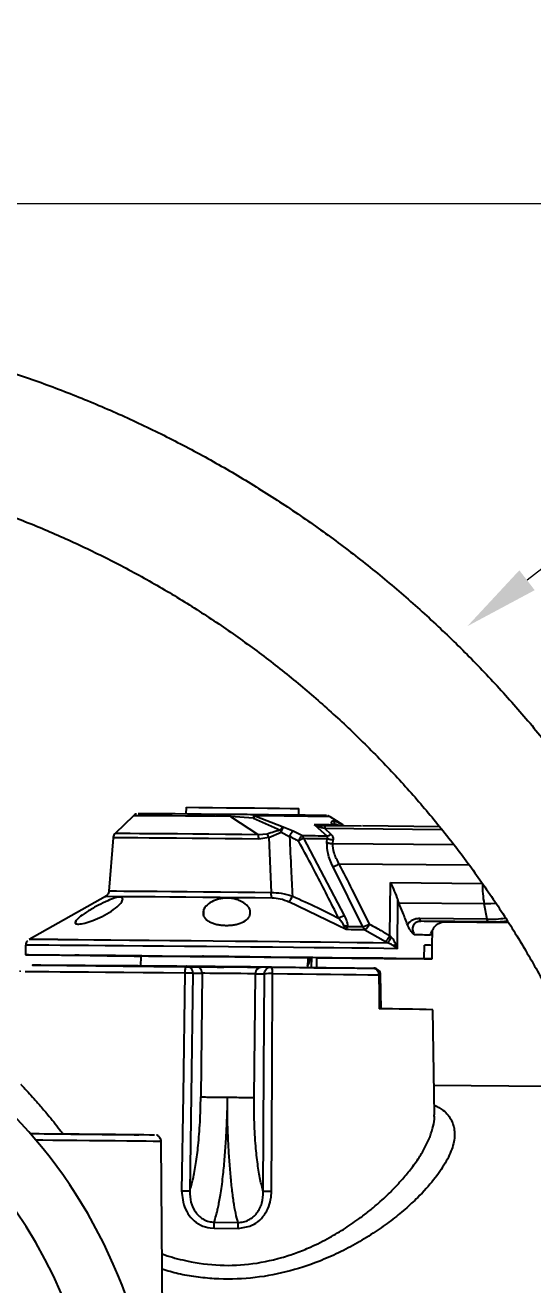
# Model space of a CAD drawing. Header units: millimetres. Extents: x 2454 to 4226, y 715 to 1968.
# Drawn here: x 3255.5 to 3322.9, y 1097.1 to 1264.5 of the extents above; entities that cross this region are included whole.
import ezdxf

# ---------------------------------------------------------------- set-up
doc = ezdxf.new("R2010")
doc.units = ezdxf.units.MM
doc.layers.add('AM_5', color=3, linetype='Continuous', lineweight=25)
doc.layers.add('标注', color=3, linetype='Continuous', lineweight=13)
doc.styles.add('SLDTEXTSTYLE1', font='txt.shx', dxfattribs={"width": 0.7, "bigfont": 'gbcbig.shx'})
doc.dimstyles.new('SLDDIMSTYLE12$0', dxfattribs={"dimtxt": 12, "dimasz": 10, "dimexe": 0, "dimexo": 0.0625, "dimgap": 0.875, "dimtad": 1, "dimdec": 1, "dimlfac": 1.8, "dimrnd": 1e-09, "dimzin": 12, "dimdsep": 46, "dimtxsty": 'SLDTEXTSTYLE1', "dimcen": 0.09, "dimdle": 8.16, "dimclrd": 3, "dimclre": 3, "dimadec": 0, "dimazin": 3, "dimtfac": 1, "dimtdec": 1, "dimtofl": 0, "dimtmove": 0, "dimatfit": 3, "dimfxl": 0, "dimfrac": 2, "dimtolj": 1, "dimlwd": 5, "dimlwe": 5, "dimarcsym": 0})
doc.dimstyles.new('SLDDIMSTYLE12$3', dxfattribs={"dimtxt": 12, "dimasz": 10, "dimexe": 0, "dimexo": 0.0625, "dimgap": 0.875, "dimtad": 1, "dimdec": 1, "dimlfac": 1.8, "dimrnd": 1e-09, "dimzin": 12, "dimdsep": 46, "dimtxsty": 'SLDTEXTSTYLE1', "dimcen": 0.09, "dimdle": 8.16, "dimclrd": 3, "dimclre": 3, "dimadec": 0, "dimazin": 3, "dimtfac": 1, "dimtdec": 1, "dimtofl": 0, "dimtmove": 0, "dimatfit": 3, "dimfxl": 0, "dimfrac": 2, "dimtolj": 1, "dimlwd": 5, "dimlwe": 5, "dimarcsym": 0})

# ---------------------------------------------------------------- blocks, each defined once
blk = doc.blocks.new('*D58')
at = {"layer": 'Defpoints', "color": 0, "transparency": 16777216}
for p in [(3205.35, 1240.73), (3205.35, 1072.8), (3519.37, 1062.93)]:
    blk.add_point(p, dxfattribs=at)
at = {"layer": '标注', "color": 3, "linetype": 'Continuous', "lineweight": 5, "transparency": 16777216}
for p, q in [((3205.35, 1072.87), (3205.35, 1240.73)), ((3509.37, 1240.73), (3215.35, 1240.73))]:
    blk.add_line(p, q, dxfattribs=at)
at = {"layer": '标注', "color": 3, "lineweight": 5, "transparency": 16777216}
blk.add_line((3519.37, 1063), (3519.37, 1240.73), dxfattribs=at)
at = {"layer": '标注', "color": 3, "transparency": 16777216}
for points in [[(3215.35, 1242.4), (3215.35, 1239.07), (3205.35, 1240.73)], [(3509.37, 1242.4), (3509.37, 1239.07), (3519.37, 1240.73)]]:
    blk.add_solid(points, dxfattribs=at)
at = {"layer": '标注', "color": 0, "transparency": 16777216, "insert": (3362.03, 1253.04), "char_height": 10, "attachment_point": 5, "style": 'SLDTEXTSTYLE1'}
blk.add_mtext('\\A1;{\\H2.28571x;315}', dxfattribs=at)
blk = doc.blocks.new('*D63')
at = {"layer": 'Defpoints', "color": 0, "transparency": 16777216}
for p in [(3469.36, 1174.46), (3739.56, 1174.46), (3205.35, 1072.8)]:
    blk.add_point(p, dxfattribs=at)
at = {"layer": '标注', "color": 3, "linetype": 'Continuous', "lineweight": 5, "transparency": 16777216}
for p, q in [((3469.42, 1174.46), (3739.56, 1174.46)), ((3739.56, 1082.8), (3739.56, 1164.46))]:
    blk.add_line(p, q, dxfattribs=at)
at = {"layer": '标注', "color": 3, "lineweight": 5, "transparency": 16777216}
blk.add_line((3205.42, 1072.8), (3739.56, 1072.8), dxfattribs=at)
at = {"layer": '标注', "color": 3, "transparency": 16777216}
for points in [[(3737.89, 1164.46), (3741.22, 1164.46), (3739.56, 1174.46)], [(3737.89, 1082.8), (3741.22, 1082.8), (3739.56, 1072.8)]]:
    blk.add_solid(points, dxfattribs=at)
at = {"layer": '标注', "color": 0, "transparency": 16777216, "insert": (3727.25, 1123.63), "char_height": 10, "attachment_point": 5, "rotation": 90, "style": 'SLDTEXTSTYLE1'}
blk.add_mtext('\\A1;{\\H2.28571x;115}', dxfattribs=at)
blk = doc.blocks.new('*D54')
at = {"layer": 'AM_5', "color": 3, "linetype": 'Continuous', "lineweight": 5, "transparency": 16777216}
blk.add_line((3355.81, 1216.7), (3322.13, 1190.7), dxfattribs=at)
at = {"layer": 'AM_5', "color": 3, "lineweight": 5, "transparency": 16777216}
for p, q in [((3254.75, 1138.76), (3254.93, 1138.76)), ((3254.84, 1138.67), (3254.84, 1138.85))]:
    blk.add_line(p, q, dxfattribs=at)
at = {"layer": 'AM_5', "color": 3, "transparency": 16777216}
blk.add_solid([(3321.11, 1192.02), (3323.15, 1189.38), (3314.21, 1184.59)], dxfattribs=at)
at = {"layer": 'Defpoints', "color": 0, "transparency": 16777216}
for p in [(3314.21, 1184.59), (3195.47, 1092.93)]:
    blk.add_point(p, dxfattribs=at)
at = {"layer": 'AM_5', "color": 0, "transparency": 16777216, "insert": (3338.73, 1212.19), "char_height": 12, "attachment_point": 5, "rotation": 37.6642, "style": 'SLDTEXTSTYLE1'}
blk.add_mtext('\\A1;%%C345', dxfattribs=at)

msp = doc.modelspace()

# ---------------------------------------------------------------- linework, layer by layer
at = {"color": 7, "linetype": 'Continuous', "lineweight": 25}
for p, q in [((3276.884, 1159.622), (3276.893, 1160.519)), ((3291.807, 1159.47), (3291.816, 1160.363)), ((3269.856, 1159.405), (3267.43, 1157.028)), ((3285.875, 1159.505), (3282.724, 1159.562)), ((3282.741, 1159.305), (3286.449, 1156.871)), ((3285.786, 1159.059), (3282.741, 1159.305)), ((3285.786, 1159.059), (3289.401, 1157.476)), ((3285.994, 1159.398), (3289.728, 1157.932)), ((3297.683, 1158.181), (3295.989, 1159.271)), ((3287.62, 1156.969), (3286.449, 1156.871)), ((3287.85, 1156.503), (3289.472, 1157.22)), ((3289.472, 1157.22), (3290.583, 1156.66)), ((3289.728, 1157.932), (3291.083, 1157.385)), ((3291.083, 1157.385), (3292.3, 1156.775)), ((3293.854, 1158.24), (3294.775, 1157.852)), ((3293.854, 1158.24), (3294.559, 1158.129)), ((3294.559, 1158.129), (3294.795, 1158.092)), ((3294.775, 1157.852), (3295.226, 1157.729)), ((3295.374, 1158.063), (3294.787, 1158.084)), ((3294.795, 1158.092), (3295.428, 1158.086)), ((3295.226, 1157.729), (3296.097, 1156.952)), ((3295.226, 1157.729), (3310.824, 1157.584)), ((3295.428, 1158.086), (3300.128, 1158.042)), ((3296.552, 1158.314), (3296.549, 1157.985)), ((3297.66, 1158.183), (3297.677, 1158.161)), ((3310.527, 1157.945), (3300.278, 1158.04)), ((3267.163, 1156.457), (3266.599, 1149.398)), ((3287.85, 1156.503), (3286.508, 1156.297)), ((3287.85, 1156.503), (3288.149, 1149.216)), ((3297.909, 1146.153), (3292.48, 1156.401)), ((3295.561, 1155.841), (3295.59, 1156.364)), ((3296.341, 1155.682), (3296.38, 1156.204)), ((3312.4, 1155.532), (3296.341, 1155.682)), ((3300.338, 1144.627), (3296.376, 1152.596)), ((3314.487, 1152.815), (3297.2, 1152.976)), ((3303.932, 1143.467), (3304.002, 1150.512)), ((3304.002, 1150.512), (3316.212, 1150.399)), ((3266.144, 1148.686), (3256.005, 1142.966)), ((3279.214, 1146.115), (3279.223, 1147.004)), ((3298.096, 1144.265), (3290.509, 1147.979)), ((3304.908, 1141.733), (3304.973, 1148.221)), ((3316.433, 1147.694), (3305.131, 1147.8)), ((3316.835, 1145.647), (3316.433, 1147.694)), ((3262.231, 1145.051), (3262.235, 1145.469)), ((3307.7, 1145.328), (3308.036, 1145.396)), ((3316.835, 1145.647), (3307.881, 1145.731)), ((3317.029, 1145.284), (3308.076, 1145.367)), ((3311.301, 1145.311), (3319.618, 1145.234)), ((3319.615, 1145.239), (3317.029, 1145.284)), ((3298.096, 1144.265), (3297.974, 1144.442)), ((3298.096, 1144.265), (3298.174, 1144.385)), ((3300.61, 1144.235), (3303.321, 1142.695)), ((3304.088, 1143.3), (3303.932, 1143.467)), ((3309.55, 1142.174), (3309.57, 1144.203)), ((3255.547, 1142.191), (3255.535, 1140.91)), ((3303.632, 1142.527), (3303.321, 1142.695)), ((3304.908, 1141.733), (3304.47, 1142.077)), ((3304.908, 1141.733), (3304.661, 1142.413)), ((3308.486, 1140.4), (3308.504, 1142.2)), ((3309.532, 1140.374), (3309.55, 1142.174)), ((3262.189, 1140.863), (3262.189, 1140.867)), ((3270.834, 1140.758), (3270.821, 1139.429)), ((3279.16, 1140.716), (3279.16, 1140.72)), ((3293.001, 1140.549), (3292.988, 1139.219)), ((3293.522, 1139.214), (3293.535, 1140.544)), ((3294.179, 1140.529), (3294.166, 1139.208)), ((3294.179, 1140.529), (3294.233, 1140.526)), ((3294.22, 1139.208), (3294.233, 1140.526)), ((3299.835, 1140.483), (3299.835, 1140.481)), ((3278.095, 1139.377), (3276.889, 1139.403)), ((3277.765, 1138.494), (3278.971, 1138.468)), ((3278.971, 1138.468), (3278.808, 1122.03)), ((3285.887, 1121.96), (3286.051, 1138.398)), ((3286.051, 1138.398), (3287.258, 1138.4)), ((3288.152, 1139.291), (3286.945, 1139.289)), ((3302.74, 1133.697), (3302.68, 1138.25)), ((3309.834, 1119.637), (3309.606, 1133.623)), ((3324.665, 1123.414), (3309.77, 1123.562)), ((3282.342, 1120.667), (3282.372, 1121.989)), ((3282.347, 1121.989), (3282.372, 1121.989)), ((3273.814, 1079.616), (3273.539, 1116.099)), ((3276.261, 1109.57), (3276.445, 1108.025)), ((3288.135, 1108.688), (3288.186, 1109.451)), ((3280.609, 1105.382), (3283.757, 1105.35)), ((3280.068, 1104.613), (3280.566, 1104.575)), ((3280.566, 1104.575), (3283.783, 1104.544)), ((3283.783, 1104.544), (3285.326, 1104.834))]:
    msp.add_line(p, q, dxfattribs=at)
at = {"color": 7, "linetype": 'Continuous', "lineweight": 25, "flags": 128}
for points in [[(3276.893, 1160.519), (3278.56, 1160.504), (3280.353, 1160.487), (3282.218, 1160.469), (3284.099, 1160.45), (3285.939, 1160.431), (3287.681, 1160.412), (3289.272, 1160.394), (3290.665, 1160.378), (3291.816, 1160.363)], [(3282.741, 1159.305), (3280.678, 1159.325), (3278.668, 1159.344), (3276.763, 1159.361), (3275.012, 1159.376), (3273.461, 1159.389), (3272.149, 1159.398), (3271.11, 1159.405), (3270.372, 1159.408), (3269.953, 1159.408), (3269.856, 1159.405)], [(3282.743, 1159.567), (3280.782, 1159.586), (3278.872, 1159.604), (3277.061, 1159.621), (3275.397, 1159.635), (3273.922, 1159.647), (3272.675, 1159.656), (3271.687, 1159.662), (3270.986, 1159.665), (3270.587, 1159.665), (3270.495, 1159.663)], [(3295.51, 1159.414), (3295.501, 1159.415), (3295.258, 1159.422), (3294.694, 1159.432), (3293.822, 1159.444), (3292.665, 1159.46), (3291.254, 1159.477), (3289.623, 1159.496), (3287.816, 1159.516), (3285.877, 1159.536)], [(3295.989, 1159.271), (3295.979, 1159.272), (3295.727, 1159.279), (3295.141, 1159.289), (3294.237, 1159.302), (3293.037, 1159.318), (3291.572, 1159.336), (3289.881, 1159.355), (3288.005, 1159.376), (3285.994, 1159.398)], [(3286.449, 1156.871), (3284.276, 1156.893), (3282.07, 1156.915), (3279.877, 1156.936), (3277.743, 1156.956), (3275.712, 1156.975), (3273.827, 1156.991), (3272.128, 1157.005), (3270.65, 1157.016), (3269.424, 1157.024), (3268.475, 1157.029), (3267.823, 1157.031), (3267.482, 1157.03), (3267.43, 1157.028)], [(3292.299, 1156.775), (3292.741, 1156.769), (3293.173, 1156.765), (3293.595, 1156.76), (3294.006, 1156.755), (3294.407, 1156.75), (3294.797, 1156.745), (3295.175, 1156.741), (3295.541, 1156.736)], [(3293.854, 1158.24), (3294.134, 1158.237), (3294.405, 1158.233), (3294.667, 1158.23), (3294.918, 1158.227), (3295.16, 1158.224), (3295.392, 1158.221), (3295.613, 1158.218), (3295.824, 1158.215)], [(3293.854, 1158.24), (3294.798, 1157.399), (3295.541, 1156.736)], [(3297.683, 1158.181), (3297.677, 1158.182), (3297.66, 1158.183)], [(3286.508, 1156.297), (3284.297, 1156.32), (3282.054, 1156.342), (3279.823, 1156.364), (3277.652, 1156.384), (3275.587, 1156.403), (3273.67, 1156.419), (3271.942, 1156.433), (3270.438, 1156.445), (3269.191, 1156.453), (3268.225, 1156.458), (3267.563, 1156.46), (3267.216, 1156.459), (3267.163, 1156.457)], [(3292.477, 1156.401), (3292.899, 1156.396), (3293.312, 1156.391), (3293.715, 1156.386), (3294.11, 1156.382), (3294.495, 1156.377), (3294.871, 1156.373), (3295.236, 1156.368), (3295.59, 1156.364)], [(3266.144, 1148.686), (3266.192, 1148.688), (3266.534, 1148.69), (3267.201, 1148.688), (3268.178, 1148.683), (3269.447, 1148.674), (3270.98, 1148.663), (3272.748, 1148.648), (3274.715, 1148.632), (3276.841, 1148.613), (3279.084, 1148.592), (3281.397, 1148.569), (3283.735, 1148.546), (3286.05, 1148.522), (3288.296, 1148.499)], [(3266.599, 1149.398), (3266.645, 1149.4), (3266.979, 1149.402), (3267.627, 1149.4), (3268.578, 1149.395), (3269.812, 1149.387), (3271.304, 1149.375), (3273.024, 1149.362), (3274.937, 1149.345), (3277.005, 1149.327), (3279.187, 1149.306), (3281.437, 1149.285), (3283.712, 1149.262), (3285.964, 1149.239), (3288.149, 1149.216)], [(3317.984, 1147.755), (3317.343, 1147.712), (3316.433, 1147.694)], [(3317.029, 1145.284), (3317.001, 1145.29), (3316.973, 1145.309), (3316.945, 1145.339), (3316.919, 1145.381), (3316.895, 1145.433), (3316.873, 1145.495), (3316.852, 1145.567), (3316.835, 1145.647)], [(3300.61, 1144.235), (3300.317, 1144.238), (3300.018, 1144.242), (3299.713, 1144.246), (3299.401, 1144.249), (3299.084, 1144.253), (3298.76, 1144.257), (3298.431, 1144.261), (3298.096, 1144.265)], [(3300.338, 1144.627), (3300.101, 1144.63), (3299.859, 1144.633), (3299.613, 1144.636), (3299.363, 1144.639), (3299.11, 1144.642), (3298.851, 1144.645), (3298.589, 1144.649), (3298.324, 1144.652)], [(3304.908, 1141.733), (3303.135, 1141.755), (3301.119, 1141.78), (3298.883, 1141.806), (3296.455, 1141.834), (3293.863, 1141.862), (3291.137, 1141.892), (3288.31, 1141.922), (3285.415, 1141.951), (3282.485, 1141.981), (3279.557, 1142.009), (3276.664, 1142.037), (3273.84, 1142.064), (3271.119, 1142.088), (3268.533, 1142.111), (3266.112, 1142.132), (3263.885, 1142.15), (3261.879, 1142.165), (3260.116, 1142.177), (3258.619, 1142.187), (3257.403, 1142.193), (3256.484, 1142.196), (3255.873, 1142.196), (3255.577, 1142.193), (3255.547, 1142.191)], [(3259.828, 1142.957), (3260.737, 1142.951), (3262.542, 1142.938), (3264.591, 1142.922), (3266.861, 1142.904), (3269.322, 1142.882), (3271.946, 1142.859), (3274.699, 1142.834), (3277.549, 1142.807), (3280.46, 1142.779), (3283.396, 1142.75), (3286.322, 1142.721), (3289.202, 1142.691), (3292.001, 1142.661), (3294.684, 1142.632), (3297.218, 1142.603), (3299.573, 1142.576), (3301.72, 1142.551), (3303.632, 1142.527)], [(3256.581, 1140.884), (3255.928, 1140.897), (3255.588, 1140.906), (3255.563, 1140.913), (3255.855, 1140.916), (3256.459, 1140.916), (3257.369, 1140.913), (3258.574, 1140.907), (3260.06, 1140.897), (3261.81, 1140.885), (3263.802, 1140.87), (3266.014, 1140.852), (3268.42, 1140.832), (3270.991, 1140.809), (3273.698, 1140.784), (3276.508, 1140.758), (3279.389, 1140.731), (3282.306, 1140.702), (3285.226, 1140.673), (3288.115, 1140.643), (3290.938, 1140.613), (3293.663, 1140.584), (3296.257, 1140.555), (3298.691, 1140.528), (3300.935, 1140.502), (3302.963, 1140.477), (3304.752, 1140.454), (3306.28, 1140.434), (3307.53, 1140.416), (3308.486, 1140.4)], [(3270.833, 1140.706), (3268.809, 1140.729), (3266.376, 1140.756), (3264.132, 1140.783), (3262.104, 1140.807), (3260.315, 1140.83), (3258.787, 1140.851), (3257.537, 1140.869), (3256.581, 1140.884)], [(3262.189, 1140.863), (3262.075, 1140.866), (3262.339, 1140.866), (3262.951, 1140.862), (3263.836, 1140.854), (3264.888, 1140.845), (3265.979, 1140.834), (3266.978, 1140.823), (3267.765, 1140.813), (3268.245, 1140.806)], [(3268.245, 1140.806), (3268.359, 1140.803), (3268.094, 1140.803), (3267.483, 1140.808), (3266.598, 1140.815), (3265.546, 1140.825), (3264.455, 1140.836), (3263.455, 1140.847), (3262.669, 1140.856), (3262.189, 1140.863)], [(3270.834, 1140.756), (3270.376, 1140.76), (3270.037, 1140.762), (3269.904, 1140.761), (3269.989, 1140.759), (3270.286, 1140.755), (3270.764, 1140.749), (3270.834, 1140.748)], [(3270.834, 1140.758), (3270.869, 1140.76), (3271.201, 1140.761), (3271.873, 1140.758), (3272.864, 1140.752), (3274.146, 1140.743), (3275.678, 1140.73), (3277.417, 1140.715), (3279.309, 1140.698), (3281.297, 1140.679), (3283.323, 1140.659), (3285.325, 1140.639), (3287.243, 1140.618), (3289.02, 1140.598), (3290.602, 1140.58), (3291.943, 1140.563), (3293.001, 1140.549)], [(3279.16, 1140.716), (3279.046, 1140.72), (3279.311, 1140.719), (3279.922, 1140.715), (3280.807, 1140.708), (3281.859, 1140.698), (3282.95, 1140.687), (3283.949, 1140.676), (3284.736, 1140.667), (3285.216, 1140.66)], [(3285.216, 1140.66), (3285.33, 1140.656), (3285.066, 1140.657), (3284.454, 1140.661), (3283.569, 1140.668), (3282.517, 1140.678), (3281.426, 1140.689), (3280.427, 1140.7), (3279.64, 1140.709), (3279.16, 1140.716)], [(3294.179, 1140.529), (3294.691, 1140.525), (3295.03, 1140.523), (3295.163, 1140.523), (3295.077, 1140.525), (3294.781, 1140.529), (3294.303, 1140.535), (3293.69, 1140.542), (3293.001, 1140.549)], [(3308.486, 1140.4), (3309.139, 1140.388), (3309.479, 1140.378), (3309.504, 1140.371), (3309.212, 1140.368), (3308.608, 1140.368), (3307.698, 1140.371), (3306.493, 1140.377), (3305.007, 1140.387), (3303.257, 1140.399), (3301.265, 1140.414), (3299.053, 1140.432), (3296.647, 1140.453), (3294.232, 1140.474)], [(3303.296, 1140.449), (3302.974, 1140.453), (3302.438, 1140.459), (3301.769, 1140.466), (3301.069, 1140.473), (3300.445, 1140.479), (3299.991, 1140.482), (3299.777, 1140.483), (3299.835, 1140.481)], [(3299.835, 1140.481), (3300.157, 1140.476), (3300.693, 1140.47), (3301.362, 1140.463), (3302.062, 1140.456), (3302.686, 1140.451), (3303.14, 1140.447), (3303.354, 1140.446), (3303.296, 1140.449)], [(3255.49, 1138.684), (3255.528, 1138.687), (3255.843, 1138.69), (3256.47, 1138.69), (3257.402, 1138.687), (3258.629, 1138.68), (3260.136, 1138.671), (3261.905, 1138.658), (3263.916, 1138.642), (3266.144, 1138.624), (3268.565, 1138.604), (3271.149, 1138.581), (3273.867, 1138.556), (3276.686, 1138.53)], [(3275.63, 1139.389), (3273.718, 1139.406), (3271.999, 1139.42), (3270.512, 1139.431), (3269.287, 1139.439), (3268.353, 1139.444), (3267.73, 1139.446), (3267.43, 1139.444), (3267.403, 1139.442)], [(3275.255, 1139.365), (3275.467, 1139.366), (3275.988, 1139.364), (3276.793, 1139.359), (3277.848, 1139.351), (3279.108, 1139.34), (3280.516, 1139.327), (3282.012, 1139.313), (3283.53, 1139.298), (3285.004, 1139.282), (3286.37, 1139.267), (3286.84, 1139.262)], [(3276.686, 1138.53), (3276.448, 1122.313), (3276.261, 1109.57)], [(3277.765, 1138.494), (3277.526, 1122.277), (3277.339, 1109.534)], [(3286.051, 1138.398), (3285.685, 1138.399), (3285.02, 1138.404), (3284.118, 1138.412), (3283.064, 1138.421), (3281.958, 1138.432), (3280.904, 1138.444), (3280.002, 1138.454), (3279.337, 1138.462), (3278.971, 1138.468)], [(3287.108, 1109.437), (3287.192, 1125.656), (3287.258, 1138.4)], [(3288.186, 1109.451), (3288.271, 1125.671), (3288.337, 1138.414)], [(3288.337, 1138.414), (3290.337, 1138.393), (3292.292, 1138.372), (3294.189, 1138.352), (3296.018, 1138.332), (3297.768, 1138.312), (3299.429, 1138.293), (3300.99, 1138.274), (3302.444, 1138.257)], [(3302.444, 1138.257), (3302.478, 1135.723), (3302.504, 1133.732)], [(3256.162, 1117.16), (3256.582, 1117.159), (3257.354, 1117.154), (3258.393, 1117.147), (3259.658, 1117.136), (3261.102, 1117.124), (3262.668, 1117.109), (3264.298, 1117.093), (3265.927, 1117.077), (3267.493, 1117.06), (3268.937, 1117.044), (3270.202, 1117.029), (3271.241, 1117.016), (3272.013, 1117.006), (3272.488, 1116.998), (3272.648, 1116.993)], [(3257.998, 1117.138), (3257.998, 1117.138), (3258.156, 1117.134), (3258.622, 1117.126), (3259.372, 1117.116), (3260.37, 1117.104), (3261.564, 1117.091), (3262.896, 1117.076), (3264.298, 1117.062)], [(3264.298, 1117.062), (3265.699, 1117.048), (3267.031, 1117.036), (3268.225, 1117.026), (3269.223, 1117.018), (3269.973, 1117.013), (3270.439, 1117.011), (3270.597, 1117.013)], [(3273.539, 1116.099), (3273.488, 1116.102), (3273.149, 1116.109), (3272.503, 1116.119), (3271.571, 1116.131), (3270.387, 1116.146), (3268.991, 1116.162), (3267.432, 1116.179), (3265.764, 1116.196), (3264.045, 1116.213), (3262.334, 1116.23), (3260.691, 1116.245), (3259.173, 1116.259), (3257.832, 1116.27), (3256.922, 1116.276)]]:
    msp.add_lwpolyline(points, dxfattribs=at)
at = {"color": 7, "linetype": 'Continuous', "lineweight": 25}
for centre, radius, start, end in [((3287.193, 1158.428), 1.541, 141.02718, 155.85543), ((3285.821, 1159.37), 0.176, 9.15304, 71.18066), ((3290.964, 1156.697), 1.746, 135.02485, 153.53385), ((3292.558, 1155.831), 2.142, 133.50192, 157.21721), ((3291.58, 1156.197), 0.923, 12.74472, 38.73483), ((3329.942, 1150.161), 13.732, 179.00735, 190.34641), ((3289.025, 1149.414), 2.064, 315.96973, 340.40994), ((3305.359, 896.418), 248.964, 88.63245, 89.37469), ((3317.002, 1163.624), 17.977, 269.46721, 277.13383), ((3317.2, 1163.594), 18.311, 269.46742, 277.09332), ((3297.707, 1143.423), 1.374, 63.36173, 85.31069), ((3297.799, 1143.436), 1.021, 68.44078, 80.12527), ((3298.727, 1149.512), 5.144, 288.24589, 298.84642), ((3301.144, 1144.895), 0.85, 198.39146, 231.03853), ((3299.369, 1145.815), 2.01, 308.11923, 336.27057), ((3303.918, 895.196), 248.397, 88.75198, 89.25514), ((3257.44, 935.923), 207.048, 89.33921, 90.397), ((3305.597, 1141.66), 1.201, 141.17844, 159.68658), ((3308.448, 1119.184), 23.016, 87.25703, 89.86151), ((3205.354, 1072.722), 67.5, 10.54851, 92.46086), ((3291.965, 1140.595), 1.382, 318.07056, 357.96119), ((3276.872, 1138.511), 0.892, 358.94916, 88.97148), ((3278.079, 1138.485), 0.892, 358.94916, 88.97148), ((3286.943, 1138.397), 0.892, 89.88976, 179.91207), ((3287.988, 1124.097), 14.322, 88.60341, 92.92198), ((3297.849, 1529.775), 390.587, 269.26834, 269.83804), ((3300.355, 764.609), 369.13, 88.5638, 89.66629), ((3205.353, 1072.72), 59.613, 13.09228, 89.91829), ((3205.353, 1072.732), 52.929, 13.09228, 89.91829)]:
    msp.add_arc(centre, radius, start, end, dxfattribs=at)
for points, knots in [([(3053.725, 1095.471), (3053.557, 1094.29), (3053.079, 1090.929), (3052.511, 1085.361), (3052.11, 1078.77), (3051.997, 1072.167), (3052.167, 1065.566), (3052.622, 1058.977), (3053.36, 1052.415), (3054.379, 1045.89), (3055.679, 1039.415), (3057.256, 1033.003), (3059.108, 1026.664), (3061.23, 1020.41), (3063.621, 1014.254), (3066.274, 1008.207), (3069.184, 1002.279), (3072.348, 996.482), (3075.758, 990.827), (3079.408, 985.323), (3083.292, 979.982), (3087.402, 974.813), (3091.731, 969.826), (3096.271, 965.03), (3101.013, 960.434), (3105.948, 956.046), (3111.068, 951.874), (3116.362, 947.927), (3121.822, 944.212), (3127.436, 940.735), (3133.195, 937.503), (3139.088, 934.522), (3145.103, 931.797), (3151.231, 929.334), (3157.458, 927.137), (3163.775, 925.21), (3170.169, 923.557), (3176.627, 922.181), (3183.14, 921.084), (3189.693, 920.268), (3196.275, 919.735), (3202.874, 919.486), (3209.478, 919.522), (3216.074, 919.841), (3222.651, 920.445), (3229.195, 921.331), (3235.695, 922.498), (3242.139, 923.943), (3248.514, 925.665), (3254.81, 927.659), (3261.013, 929.923), (3267.114, 932.452), (3273.1, 935.241), (3278.96, 938.285), (3284.684, 941.579), (3290.261, 945.116), (3295.68, 948.89), (3300.932, 952.893), (3306.007, 957.119), (3310.895, 961.56), (3315.587, 966.207), (3320.075, 971.051), (3324.35, 976.085), (3328.405, 981.297), (3332.231, 986.68), (3335.822, 992.222), (3339.171, 997.913), (3342.272, 1003.744), (3345.119, 1009.703), (3347.707, 1015.778), (3350.031, 1021.96), (3352.087, 1028.236), (3353.87, 1034.594), (3355.379, 1041.023), (3356.609, 1047.512), (3357.558, 1054.047), (3358.225, 1060.617), (3358.609, 1067.21), (3358.709, 1073.813), (3358.524, 1080.414), (3358.055, 1087.001), (3357.303, 1093.562), (3356.27, 1100.085), (3354.956, 1106.557), (3353.365, 1112.966), (3351.5, 1119.301), (3349.363, 1125.55), (3346.96, 1131.701), (3344.294, 1137.742), (3341.37, 1143.664), (3338.194, 1149.454), (3334.772, 1155.102), (3331.11, 1160.597), (3327.214, 1165.93), (3323.093, 1171.09), (3318.753, 1176.068), (3314.203, 1180.854), (3309.452, 1185.44), (3304.507, 1189.817), (3299.378, 1193.977), (3294.075, 1197.913), (3288.607, 1201.617), (3282.985, 1205.081), (3277.219, 1208.301), (3271.32, 1211.269), (3265.299, 1213.981), (3259.166, 1216.431), (3252.934, 1218.614), (3246.613, 1220.528), (3240.216, 1222.167), (3233.754, 1223.529), (3227.24, 1224.612), (3220.684, 1225.414), (3214.101, 1225.932), (3207.501, 1226.167), (3200.898, 1226.117), (3194.302, 1225.783), (3187.727, 1225.166), (3181.185, 1224.266), (3174.687, 1223.085), (3168.247, 1221.625), (3161.875, 1219.89), (3155.584, 1217.881), (3149.385, 1215.604), (3143.29, 1213.062), (3137.31, 1210.26), (3131.456, 1207.204), (3125.739, 1203.898), (3120.17, 1200.348), (3114.759, 1196.563), (3109.516, 1192.548), (3104.45, 1188.311), (3099.572, 1183.86), (3094.89, 1179.203), (3090.412, 1174.349), (3086.148, 1169.306), (3082.105, 1164.085), (3078.29, 1158.694), (3074.711, 1153.144), (3071.374, 1147.445), (3068.286, 1141.608), (3065.452, 1135.643), (3062.877, 1129.562), (3060.567, 1123.375), (3058.525, 1117.095), (3056.754, 1110.733), (3055.262, 1104.3), (3054.3, 1099.2), (3053.845, 1096.248), (3053.725, 1095.471)], [0, 0, 0, 0, 0.00371707, 0.01057073, 0.01742476, 0.02427878, 0.03113281, 0.03798684, 0.04484087, 0.0516949, 0.05854893, 0.06540296, 0.07225699, 0.07911102, 0.08596505, 0.09281907, 0.0996731, 0.10652713, 0.11338116, 0.12023519, 0.12708922, 0.13394325, 0.14079728, 0.14765131, 0.15450534, 0.16135937, 0.1682134, 0.17506743, 0.18192146, 0.18877549, 0.19562952, 0.20248355, 0.20933758, 0.21619161, 0.22304564, 0.22989967, 0.2367537, 0.24360773, 0.25046176, 0.25731579, 0.26416982, 0.27102385, 0.27787788, 0.28473191, 0.29158594, 0.29843997, 0.305294, 0.31214803, 0.31900206, 0.32585609, 0.33271012, 0.33956415, 0.34641818, 0.35327221, 0.36012624, 0.36698027, 0.3738343, 0.38068833, 0.38754236, 0.39439639, 0.40125042, 0.40810445, 0.41495848, 0.42181251, 0.42866653, 0.43552056, 0.44237459, 0.44922862, 0.45608265, 0.46293668, 0.46979071, 0.47664474, 0.48349877, 0.4903528, 0.49720683, 0.50406086, 0.51091488, 0.51776891, 0.52462294, 0.53147697, 0.538331, 0.54518503, 0.55203906, 0.55889309, 0.56574712, 0.57260114, 0.57945517, 0.5863092, 0.59316323, 0.60001726, 0.60687129, 0.61372532, 0.62057935, 0.62743338, 0.63428741, 0.64114144, 0.64799547, 0.6548495, 0.66170352, 0.66855755, 0.67541158, 0.68226561, 0.68911964, 0.69597367, 0.7028277, 0.70968173, 0.71653576, 0.72338979, 0.73024382, 0.73709785, 0.74395188, 0.75080591, 0.75765994, 0.76451397, 0.771368, 0.77822203, 0.78507606, 0.79193009, 0.79878412, 0.80563816, 0.81249219, 0.81934622, 0.82620025, 0.83305428, 0.83990831, 0.84676234, 0.85361637, 0.8604704, 0.86732443, 0.87417846, 0.88103249, 0.88788652, 0.89474054, 0.90159457, 0.9084486, 0.91530263, 0.92215666, 0.92901069, 0.93586472, 0.94271875, 0.94957278, 0.95642681, 0.96328084, 0.97013487, 0.9769889, 0.98384293, 0.99069696, 0.99755098, 1, 1, 1, 1]), ([(3173.209, 1204.231), (3174.637, 1204.578), (3178.074, 1205.413), (3183.592, 1206.415), (3189.735, 1207.28), (3195.913, 1207.852), (3202.11, 1208.143), (3208.315, 1208.15), (3214.513, 1207.872), (3220.692, 1207.31), (3226.838, 1206.466), (3232.94, 1205.341), (3238.984, 1203.938), (3244.957, 1202.259), (3250.846, 1200.308), (3256.64, 1198.09), (3262.327, 1195.608), (3267.893, 1192.868), (3273.329, 1189.876), (3278.621, 1186.638), (3283.76, 1183.161), (3288.733, 1179.453), (3293.532, 1175.52), (3298.145, 1171.371), (3302.564, 1167.015), (3306.778, 1162.462), (3310.779, 1157.72), (3314.559, 1152.8), (3318.109, 1147.711), (3321.422, 1142.466), (3324.491, 1137.074), (3327.311, 1131.547), (3329.873, 1125.897), (3332.175, 1120.135), (3334.209, 1114.274), (3335.973, 1108.325), (3337.463, 1102.303), (3338.675, 1096.218), (3339.606, 1090.084), (3340.262, 1083.913), (3340.604, 1077.721), (3340.724, 1073.437), (3340.649, 1071.226), (3340.644, 1071.08)], [0, 0, 0, 0, 0.0178666, 0.0430042, 0.0681417, 0.0932792, 0.1184167, 0.1435543, 0.1686918, 0.1938293, 0.2189668, 0.2441044, 0.2692419, 0.2943794, 0.319517, 0.3446545, 0.369792, 0.3949295, 0.4200671, 0.4452046, 0.4703421, 0.4954797, 0.5206172, 0.5457547, 0.5708923, 0.5960298, 0.6211673, 0.6463048, 0.6714424, 0.6965799, 0.7217174, 0.746855, 0.7719925, 0.79713, 0.8222676, 0.8474051, 0.8725426, 0.8976802, 0.9228177, 0.9479552, 0.9730928, 0.9982303, 1, 1, 1, 1]), ([(3270.252, 1159.629), (3270.216, 1159.619), (3270.115, 1159.59), (3269.972, 1159.518), (3269.898, 1159.431), (3269.87, 1159.399)], [0, 0, 0, 0, 0.2609504, 0.7233234, 1, 1, 1, 1]), ([(3285.877, 1159.536), (3285.256, 1159.542), (3284.213, 1159.552), (3283.166, 1159.563), (3282.743, 1159.567)], [0, 0, 0, 0, 0.5961974, 1, 1, 1, 1]), ([(3285.877, 1159.536), (3285.868, 1159.532), (3285.849, 1159.523), (3285.837, 1159.442), (3285.799, 1159.297), (3285.791, 1159.142), (3285.786, 1159.059)], [0, 0, 0, 0, 0.2100867, 0.4354712, 0.6954439, 1, 1, 1, 1]), ([(3295.863, 1159.336), (3295.85, 1159.342), (3295.8, 1159.368), (3295.726, 1159.387), (3295.681, 1159.396), (3295.668, 1159.398)], [0, 0, 0, 0, 0.1840892, 0.7448256, 1, 1, 1, 1]), ([(3296.353, 1158.696), (3296.247, 1158.667), (3296.033, 1158.609), (3296.171, 1158.268), (3296.24, 1158.097)], [0, 0, 0, 0, 0.4984638, 1, 1, 1, 1]), ([(3297.796, 1158.07), (3297.484, 1158.246), (3296.866, 1158.595), (3296.523, 1158.663), (3296.353, 1158.696)], [0, 0, 0, 0, 0.5045108, 1, 1, 1, 1]), ([(3296.353, 1158.696), (3296.383, 1158.674), (3296.441, 1158.628), (3296.505, 1158.532), (3296.545, 1158.426), (3296.55, 1158.35), (3296.552, 1158.314)], [0, 0, 0, 0, 0.24926267, 0.50442706, 0.75727034, 1, 1, 1, 1]), ([(3267.515, 1157.085), (3267.458, 1157.04), (3267.321, 1156.932), (3267.199, 1156.709), (3267.185, 1156.541), (3267.179, 1156.475)], [0, 0, 0, 0, 0.301277, 0.7249479, 1, 1, 1, 1]), ([(3289.401, 1157.476), (3289.298, 1157.454), (3289.014, 1157.394), (3288.412, 1157.22), (3287.93, 1157.067), (3287.62, 1156.969)], [0, 0, 0, 0, 0.1685681, 0.4640042, 1, 1, 1, 1]), ([(3287.85, 1156.503), (3287.816, 1156.588), (3287.748, 1156.757), (3287.662, 1156.898), (3287.62, 1156.969)], [0, 0, 0, 0, 0.5021576, 1, 1, 1, 1]), ([(3289.401, 1157.476), (3289.401, 1157.476), (3289.401, 1157.476), (3289.401, 1157.476), (3289.401, 1157.476), (3289.412, 1157.436), (3289.434, 1157.352), (3289.459, 1157.265), (3289.472, 1157.22)], [0, 0, 0, 0, 0.0000335, 0.000106, 0.0003683, 0.001362, 0.4820163, 1, 1, 1, 1]), ([(3289.728, 1157.932), (3289.712, 1157.893), (3289.68, 1157.815), (3289.616, 1157.642), (3289.553, 1157.46), (3289.504, 1157.318), (3289.48, 1157.244), (3289.473, 1157.222), (3289.472, 1157.22)], [0, 0, 0, 0, 0.2498824, 0.4997694, 0.7496604, 0.9255481, 0.9908934, 1, 1, 1, 1]), ([(3291.779, 1156.05), (3291.82, 1156.13), (3291.876, 1156.239), (3291.967, 1156.385), (3292.059, 1156.522), (3292.181, 1156.675), (3292.26, 1156.741), (3292.3, 1156.774)], [0, 0, 0, 0, 0.2498451, 0.3419699, 0.5003268, 0.7501647, 1, 1, 1, 1]), ([(3294.795, 1158.092), (3294.793, 1158.089), (3294.79, 1158.083), (3294.785, 1158.034), (3294.78, 1157.959), (3294.776, 1157.887), (3294.775, 1157.852)], [0, 0, 0, 0, 0.25096798, 0.50425433, 0.75535715, 1, 1, 1, 1]), ([(3295.541, 1156.736), (3295.583, 1156.738), (3295.669, 1156.741), (3295.811, 1156.784), (3295.956, 1156.852), (3296.05, 1156.919), (3296.097, 1156.952)], [0, 0, 0, 0, 0.2474529, 0.4999677, 0.7524992, 1, 1, 1, 1]), ([(3295.824, 1158.215), (3295.877, 1158.21), (3295.959, 1158.203), (3296.109, 1158.156), (3296.197, 1158.117), (3296.24, 1158.097)], [0, 0, 0, 0, 0.4918514, 0.7535128, 1, 1, 1, 1]), ([(3296.097, 1156.952), (3296.184, 1156.85), (3296.369, 1156.636), (3296.376, 1156.354), (3296.38, 1156.204)], [0, 0, 0, 0, 0.471381, 1, 1, 1, 1]), ([(3296.353, 1158.109), (3296.349, 1158.12), (3296.29, 1158.294), (3296.425, 1158.304), (3296.552, 1158.314)], [0, 0, 0, 0, 0.0684547, 1, 1, 1, 1]), ([(3296.552, 1158.314), (3296.697, 1158.297), (3296.861, 1158.279), (3297.179, 1158.09), (3297.214, 1158.069)], [0, 0, 0, 0, 0.88864902, 1, 1, 1, 1]), ([(3297.677, 1158.161), (3297.689, 1158.15), (3297.714, 1158.13), (3297.769, 1158.09), (3297.796, 1158.07)], [0, 0, 0, 0, 0.5174709, 1, 1, 1, 1]), ([(3290.583, 1156.66), (3290.656, 1155.174), (3290.786, 1152.528), (3290.914, 1149.882), (3290.97, 1148.722)], [0, 0, 0, 0, 0.5617548, 1, 1, 1, 1]), ([(3290.583, 1156.66), (3290.804, 1156.55), (3291.204, 1156.349), (3291.601, 1156.143), (3291.779, 1156.051)], [0, 0, 0, 0, 0.5530907, 1, 1, 1, 1]), ([(3297.107, 1145.804), (3296.104, 1147.81), (3294.381, 1151.256), (3292.546, 1154.637), (3291.779, 1156.051)], [0, 0, 0, 0, 0.5820752, 1, 1, 1, 1]), ([(3295.59, 1156.364), (3295.613, 1156.435), (3295.645, 1156.535), (3295.606, 1156.663), (3295.562, 1156.713), (3295.541, 1156.736)], [0, 0, 0, 0, 0.5578773, 0.7889784, 1, 1, 1, 1]), ([(3296.376, 1152.596), (3296.106, 1153.198), (3295.606, 1154.314), (3295.575, 1155.36), (3295.561, 1155.841)], [0, 0, 0, 0, 0.5395057, 1, 1, 1, 1]), ([(3296.341, 1155.682), (3296.274, 1155.679), (3296.138, 1155.673), (3295.93, 1155.702), (3295.73, 1155.755), (3295.617, 1155.813), (3295.561, 1155.841)], [0, 0, 0, 0, 0.2424888, 0.4944094, 0.7492399, 1, 1, 1, 1]), ([(3296.38, 1156.205), (3296.311, 1156.202), (3296.171, 1156.195), (3295.959, 1156.224), (3295.757, 1156.278), (3295.645, 1156.336), (3295.59, 1156.364)], [0, 0, 0, 0, 0.24650305, 0.50000514, 0.75350455, 1, 1, 1, 1]), ([(3297.2, 1152.976), (3296.924, 1153.475), (3296.417, 1154.392), (3296.365, 1155.279), (3296.341, 1155.682)], [0, 0, 0, 0, 0.54481002, 1, 1, 1, 1]), ([(3297.2, 1152.976), (3297.128, 1152.937), (3296.982, 1152.857), (3296.755, 1152.747), (3296.543, 1152.655), (3296.431, 1152.615), (3296.376, 1152.596)], [0, 0, 0, 0, 0.2471244, 0.5027753, 0.7569558, 1, 1, 1, 1]), ([(3301.209, 1145.007), (3300.449, 1146.542), (3299.129, 1149.207), (3297.775, 1151.853), (3297.2, 1152.976)], [0, 0, 0, 0, 0.5757941, 1, 1, 1, 1]), ([(3304.002, 1150.512), (3304.171, 1150.133), (3304.519, 1149.353), (3304.819, 1148.605), (3304.973, 1148.221)], [0, 0, 0, 0, 0.4867384, 1, 1, 1, 1]), ([(3268.316, 1147.968), (3268.363, 1148.058), (3268.453, 1148.228), (3268.442, 1148.418), (3268.329, 1148.539), (3268.115, 1148.589), (3267.813, 1148.569), (3267.29, 1148.451), (3266.406, 1148.116), (3265.153, 1147.496), (3263.875, 1146.756), (3262.776, 1146.021), (3262.41, 1145.648), (3262.235, 1145.469)], [0, 0, 0, 0, 0.0639786, 0.1218211, 0.1774323, 0.2306963, 0.2827302, 0.3360924, 0.449634, 0.5803058, 0.7241629, 0.8675599, 1, 1, 1, 1]), ([(3266.585, 1149.411), (3266.579, 1149.328), (3266.567, 1149.154), (3266.437, 1148.936), (3266.293, 1148.778), (3266.19, 1148.718), (3266.152, 1148.695)], [0, 0, 0, 0, 0.2796357, 0.58935903, 0.84568764, 1, 1, 1, 1]), ([(3285.269, 1146.017), (3285.341, 1146.264), (3285.484, 1146.76), (3285, 1147.516), (3284.244, 1148.031), (3283.509, 1148.297), (3282.953, 1148.418), (3282.387, 1148.466), (3281.825, 1148.445), (3281.273, 1148.357), (3280.546, 1148.145), (3279.708, 1147.7), (3279.391, 1147.245), (3279.223, 1147.004)], [0, 0, 0, 0, 0.1426319, 0.2854821, 0.4161443, 0.4747377, 0.529504, 0.5816768, 0.6338546, 0.6858561, 0.7410149, 0.8625746, 1, 1, 1, 1]), ([(3288.149, 1149.216), (3288.597, 1149.192), (3289.549, 1149.142), (3290.478, 1148.867), (3290.97, 1148.722)], [0, 0, 0, 0, 0.4713852, 1, 1, 1, 1]), ([(3288.296, 1148.499), (3288.649, 1148.471), (3289.407, 1148.412), (3290.125, 1148.13), (3290.509, 1147.979)], [0, 0, 0, 0, 0.4644483, 1, 1, 1, 1]), ([(3290.97, 1148.722), (3292.091, 1148.221), (3294.159, 1147.297), (3296.181, 1146.273), (3297.107, 1145.804)], [0, 0, 0, 0, 0.5421666, 1, 1, 1, 1]), ([(3262.235, 1145.469), (3262.189, 1145.4), (3262.099, 1145.265), (3262.109, 1145.123), (3262.225, 1145.032), (3262.446, 1144.995), (3262.762, 1145.013), (3263.304, 1145.106), (3264.201, 1145.363), (3265.452, 1145.873), (3266.705, 1146.544), (3267.779, 1147.301), (3268.139, 1147.749), (3268.316, 1147.968)], [0, 0, 0, 0, 0.0608535, 0.1193328, 0.1758288, 0.2307749, 0.2847904, 0.339989, 0.4550176, 0.579343, 0.7165648, 0.8612718, 1, 1, 1, 1]), ([(3279.223, 1147.004), (3279.15, 1146.747), (3279.007, 1146.246), (3279.411, 1145.675), (3279.941, 1145.319), (3280.415, 1145.111), (3280.943, 1144.961), (3281.508, 1144.866), (3282.09, 1144.826), (3282.674, 1144.84), (3283.247, 1144.906), (3283.979, 1145.069), (3284.802, 1145.413), (3285.108, 1145.809), (3285.269, 1146.017)], [0, 0, 0, 0, 0.1454096, 0.2843678, 0.3500183, 0.4113214, 0.4701235, 0.5269841, 0.5816264, 0.6365696, 0.6922624, 0.749136, 0.868448, 1, 1, 1, 1]), ([(3305.131, 1147.8), (3305.1, 1147.876), (3305.044, 1148.013), (3304.994, 1148.158), (3304.973, 1148.221)], [0, 0, 0, 0, 0.5613069, 1, 1, 1, 1]), ([(3306.255, 1144.912), (3306.055, 1145.457), (3305.702, 1146.422), (3305.305, 1147.381), (3305.131, 1147.8)], [0, 0, 0, 0, 0.5638275, 1, 1, 1, 1]), ([(3297.107, 1145.804), (3297.176, 1145.84), (3297.316, 1145.915), (3297.535, 1146.015), (3297.742, 1146.1), (3297.854, 1146.136), (3297.909, 1146.153)], [0, 0, 0, 0, 0.2454954, 0.5, 0.7545047, 1, 1, 1, 1]), ([(3297.82, 1144.793), (3297.79, 1144.865), (3297.721, 1145.029), (3297.483, 1145.373), (3297.258, 1145.631), (3297.107, 1145.804)], [0, 0, 0, 0, 0.2031095, 0.4647797, 1, 1, 1, 1]), ([(3298.324, 1144.652), (3298.325, 1144.761), (3298.328, 1144.997), (3298.202, 1145.512), (3298.025, 1145.9), (3297.909, 1146.153)], [0, 0, 0, 0, 0.2320046, 0.4979825, 1, 1, 1, 1]), ([(3307.881, 1145.731), (3307.71, 1145.722), (3307.37, 1145.705), (3306.915, 1145.543), (3306.521, 1145.284), (3306.346, 1145.04), (3306.255, 1144.912)], [0, 0, 0, 0, 0.2428985, 0.4817256, 0.7308225, 1, 1, 1, 1]), ([(3307.705, 1145.325), (3307.628, 1145.305), (3307.449, 1145.258), (3307.232, 1145.113), (3306.984, 1144.817), (3306.882, 1144.279), (3307.052, 1143.825), (3307.147, 1143.571)], [0, 0, 0, 0, 0.08684435, 0.20009834, 0.32159235, 0.62007321, 1, 1, 1, 1]), ([(3308.076, 1145.367), (3307.964, 1145.367), (3307.832, 1145.366), (3307.722, 1145.33), (3307.705, 1145.325)], [0, 0, 0, 0, 0.8531109, 1, 1, 1, 1]), ([(3308.019, 1145.393), (3308.001, 1145.414), (3307.965, 1145.455), (3307.917, 1145.572), (3307.893, 1145.678), (3307.881, 1145.731)], [0, 0, 0, 0, 0.3310183, 0.6655091, 1, 1, 1, 1]), ([(3308.076, 1145.367), (3308.057, 1145.368), (3308.037, 1145.368), (3308.019, 1145.393), (3308.019, 1145.393)], [0, 0, 0, 0, 0.989725, 1, 1, 1, 1]), ([(3309.328, 1143.534), (3309.393, 1143.785), (3309.511, 1144.233), (3309.935, 1144.765), (3310.347, 1145.06), (3310.658, 1145.207), (3310.985, 1145.297), (3311.194, 1145.306), (3311.301, 1145.311)], [0, 0, 0, 0, 0.3361377, 0.600486, 0.7079626, 0.8081701, 0.9019917, 1, 1, 1, 1]), ([(3297.82, 1144.793), (3297.844, 1144.724), (3297.889, 1144.596), (3297.947, 1144.491), (3297.974, 1144.442)], [0, 0, 0, 0, 0.5364801, 1, 1, 1, 1]), ([(3298.174, 1144.385), (3298.201, 1144.431), (3298.247, 1144.508), (3298.301, 1144.609), (3298.324, 1144.652)], [0, 0, 0, 0, 0.5830316, 1, 1, 1, 1]), ([(3301.209, 1145.007), (3301.722, 1144.719), (3302.631, 1144.208), (3303.537, 1143.692), (3303.932, 1143.467)], [0, 0, 0, 0, 0.5642907, 1, 1, 1, 1]), ([(3303.932, 1143.467), (3303.882, 1143.379), (3303.781, 1143.197), (3303.608, 1142.955), (3303.443, 1142.77), (3303.361, 1142.72), (3303.321, 1142.695)], [0, 0, 0, 0, 0.2423334, 0.4999392, 0.757578, 1, 1, 1, 1]), ([(3307.147, 1143.571), (3306.976, 1143.752), (3306.659, 1144.086), (3306.382, 1144.652), (3306.255, 1144.912)], [0, 0, 0, 0, 0.54060427, 1, 1, 1, 1]), ([(3255.777, 1142.765), (3255.743, 1142.728), (3255.637, 1142.614), (3255.554, 1142.406), (3255.56, 1142.245), (3255.562, 1142.19)], [0, 0, 0, 0, 0.2408743, 0.7401486, 1, 1, 1, 1]), ([(3304.088, 1143.3), (3304.044, 1143.215), (3303.955, 1143.04), (3303.821, 1142.805), (3303.705, 1142.617), (3303.656, 1142.557), (3303.632, 1142.527)], [0, 0, 0, 0, 0.2432266, 0.5000017, 0.7567759, 1, 1, 1, 1]), ([(3304.47, 1142.077), (3304.331, 1142.168), (3304.085, 1142.329), (3303.768, 1142.467), (3303.632, 1142.527)], [0, 0, 0, 0, 0.5684211, 1, 1, 1, 1]), ([(3304.661, 1142.413), (3304.564, 1142.611), (3304.411, 1142.927), (3304.175, 1143.2), (3304.088, 1143.3)], [0, 0, 0, 0, 0.6290875, 1, 1, 1, 1]), ([(3292.991, 1139.472), (3292.995, 1139.477), (3293.09, 1139.568), (3293.203, 1139.863), (3293.331, 1140.219), (3293.359, 1140.514), (3293.362, 1140.546)], [0, 0, 0, 0, 0.01833947, 0.38596655, 0.93353555, 1, 1, 1, 1]), ([(3298.908, 1140.491), (3298.896, 1140.491), (3298.841, 1140.493), (3299.162, 1140.491), (3299.836, 1140.486), (3300.803, 1140.478), (3301.88, 1140.467), (3302.904, 1140.457), (3303.752, 1140.447), (3304.024, 1140.443), (3304.161, 1140.44)], [0, 0, 0, 0, 0.0394831, 0.1766998, 0.3139165, 0.4511332, 0.5883499, 0.7255666, 0.8627833, 1, 1, 1, 1]), ([(3281.877, 1139.243), (3281.096, 1139.251), (3278.568, 1139.276), (3274.372, 1139.32), (3269.547, 1139.372), (3265.256, 1139.421), (3261.663, 1139.465), (3258.886, 1139.502), (3257.047, 1139.531), (3256.27, 1139.55), (3256.541, 1139.559), (3257.827, 1139.557), (3260.106, 1139.544), (3263.302, 1139.522), (3267.266, 1139.49), (3271.83, 1139.45), (3275.199, 1139.418), (3276.889, 1139.403)], [0, 0, 0, 0, 0.0309274, 0.100154, 0.1694004, 0.2386703, 0.307809, 0.3769504, 0.4462275, 0.5155062, 0.5846514, 0.6537913, 0.7230533, 0.7922766, 0.8615269, 0.9305741, 1, 1, 1, 1]), ([(3276.686, 1138.53), (3276.745, 1138.529), (3276.864, 1138.528), (3277.046, 1138.525), (3277.22, 1138.521), (3277.38, 1138.516), (3277.52, 1138.511), (3277.635, 1138.506), (3277.722, 1138.5), (3277.75, 1138.496), (3277.765, 1138.494)], [0, 0, 0, 0, 0.1237333, 0.25, 0.3762667, 0.5, 0.6237333, 0.75, 0.8762667, 1, 1, 1, 1]), ([(3286.945, 1139.289), (3286.839, 1139.289), (3286.605, 1139.289), (3285.719, 1139.296), (3284.32, 1139.308), (3282.52, 1139.325), (3280.72, 1139.343), (3279.321, 1139.359), (3278.436, 1139.371), (3278.202, 1139.375), (3278.095, 1139.377)], [0, 0, 0, 0, 0.0982615, 0.2162826, 0.352483, 0.5, 0.647517, 0.7837174, 0.9017385, 1, 1, 1, 1]), ([(3288.152, 1139.291), (3289.601, 1139.276), (3292.483, 1139.245), (3296.175, 1139.204), (3299.303, 1139.168), (3300.957, 1139.148), (3301.79, 1139.138)], [0, 0, 0, 0, 0.28139, 0.5594014, 0.7783752, 1, 1, 1, 1]), ([(3302.677, 1138.25), (3302.678, 1138.257), (3302.694, 1138.373), (3302.617, 1138.605), (3302.433, 1138.891), (3302.174, 1139.065), (3301.953, 1139.126), (3301.837, 1139.139), (3301.793, 1139.138), (3301.79, 1139.138)], [0, 0, 0, 0, 0.0153241, 0.2537482, 0.4986458, 0.7489153, 0.9052118, 0.993601, 1, 1, 1, 1]), ([(3302.444, 1138.257), (3302.485, 1138.256), (3302.57, 1138.256), (3302.646, 1138.254), (3302.682, 1138.252), (3302.676, 1138.251), (3302.675, 1138.25)], [0, 0, 0, 0, 0.2979324, 0.6034708, 0.9090091, 1, 1, 1, 1]), ([(3254.981, 1123.656), (3254.973, 1123.66), (3254.948, 1123.671), (3255.191, 1123.401), (3255.686, 1122.866), (3256.427, 1122.056), (3257.367, 1120.997), (3258.585, 1119.554), (3259.655, 1118.257), (3260.361, 1117.293), (3260.5, 1117.103)], [0, 0, 0, 0, 0.0623056, 0.2038952, 0.3445349, 0.4850956, 0.6268646, 0.7710925, 0.9547632, 1, 1, 1, 1]), ([(3277.339, 1109.534), (3277.49, 1110.045), (3277.791, 1111.062), (3278.171, 1113.139), (3278.492, 1115.668), (3278.732, 1118.675), (3278.783, 1120.91), (3278.808, 1122.03)], [0, 0, 0, 0, 0.1874088, 0.3735473, 0.5602457, 0.7795336, 1, 1, 1, 1]), ([(3287.108, 1109.437), (3286.967, 1109.95), (3286.686, 1110.975), (3286.348, 1113.059), (3286.076, 1115.599), (3285.897, 1118.61), (3285.891, 1120.844), (3285.887, 1121.96)], [0, 0, 0, 0, 0.1870083, 0.3738258, 0.5605054, 0.7803409, 1, 1, 1, 1]), ([(3309.812, 1120.952), (3310.221, 1120.736), (3311.299, 1120.166), (3312.206, 1118.917), (3312.63, 1117.261), (3312.317, 1115.347), (3311.359, 1113.253), (3309.805, 1111.003), (3307.934, 1108.936), (3305.973, 1107.114), (3304.085, 1105.578), (3301.973, 1104.073), (3299.66, 1102.633), (3297.158, 1101.309), (3294.043, 1099.94), (3290.169, 1098.679), (3285.456, 1097.834), (3281.385, 1097.758), (3278.182, 1098.082), (3275.83, 1098.46), (3274.377, 1098.915), (3273.667, 1099.137)], [0, 0, 0, 0, 0.0405041, 0.1068182, 0.1733596, 0.2386251, 0.3054083, 0.3711863, 0.4377968, 0.4823669, 0.5263905, 0.5701557, 0.6157065, 0.6597452, 0.7026848, 0.7690427, 0.8353234, 0.9015232, 0.9347905, 0.9681346, 1, 1, 1, 1]), ([(3280.609, 1105.382), (3280.645, 1105.52), (3280.75, 1105.926), (3280.935, 1106.597), (3281.113, 1107.392), (3281.263, 1108.136), (3281.424, 1109.05), (3281.591, 1110.157), (3281.785, 1111.703), (3281.979, 1113.687), (3282.148, 1116.049), (3282.269, 1118.375), (3282.318, 1119.92), (3282.342, 1120.667)], [0, 0, 0, 0, 0.0518772, 0.1524878, 0.2064005, 0.2681154, 0.3376461, 0.4150168, 0.5002278, 0.6370449, 0.7659436, 0.8869195, 1, 1, 1, 1]), ([(3283.757, 1105.35), (3283.649, 1105.733), (3283.433, 1106.498), (3283.164, 1108.087), (3282.927, 1109.932), (3282.729, 1111.988), (3282.566, 1114.16), (3282.444, 1116.367), (3282.36, 1118.535), (3282.343, 1119.972), (3282.335, 1120.666)], [0, 0, 0, 0, 0.1366493, 0.2730537, 0.4074137, 0.5380671, 0.6635943, 0.7828859, 0.8951691, 1, 1, 1, 1]), ([(3273.651, 1101.187), (3273.667, 1101.181), (3274.538, 1100.827), (3276.9, 1100.194), (3280.755, 1099.558), (3285.261, 1099.691), (3288.824, 1100.418), (3291.504, 1101.299), (3293.647, 1102.17), (3295.846, 1103.265), (3298.058, 1104.594), (3299.825, 1105.825), (3301.265, 1106.941), (3302.363, 1107.868), (3303.423, 1108.834), (3304.457, 1109.854), (3305.579, 1111.065), (3306.732, 1112.458), (3307.791, 1113.945), (3308.656, 1115.424), (3309.3, 1116.82), (3309.693, 1118.143), (3309.865, 1119.097), (3309.817, 1119.562), (3309.808, 1119.655)], [0, 0, 0, 0, 0.00093012, 0.05213698, 0.12998065, 0.20566796, 0.28503183, 0.32172886, 0.35956138, 0.41392266, 0.46259384, 0.51316586, 0.5471344, 0.57962599, 0.6082295, 0.64496265, 0.68206909, 0.72972949, 0.7852597, 0.83451185, 0.88520263, 0.93768369, 0.98750314, 1, 1, 1, 1]), ([(3273.525, 1116.099), (3273.528, 1116.147), (3273.537, 1116.296), (3273.446, 1116.515), (3273.3, 1116.718), (3273.139, 1116.848), (3273.006, 1116.92), (3272.932, 1116.942), (3272.91, 1116.949)], [0, 0, 0, 0, 0.1266753, 0.3915867, 0.6058403, 0.7868285, 0.9379818, 1, 1, 1, 1]), ([(3276.261, 1109.57), (3276.32, 1109.569), (3276.439, 1109.568), (3276.621, 1109.565), (3276.795, 1109.561), (3276.955, 1109.556), (3277.095, 1109.551), (3277.209, 1109.545), (3277.296, 1109.54), (3277.325, 1109.536), (3277.339, 1109.534)], [0, 0, 0, 0, 0.1237487, 0.2500187, 0.376279, 0.5, 0.6237395, 0.7500062, 0.8762698, 1, 1, 1, 1]), ([(3277.339, 1109.534), (3277.361, 1109.026), (3277.405, 1108.019), (3277.95, 1106.867), (3278.602, 1106.135), (3279.199, 1105.715), (3279.88, 1105.436), (3280.365, 1105.4), (3280.608, 1105.382)], [0, 0, 0, 0, 0.2566918, 0.5084306, 0.6328147, 0.7558991, 0.878044, 1, 1, 1, 1]), ([(3283.757, 1105.35), (3283.999, 1105.364), (3284.484, 1105.392), (3285.17, 1105.654), (3285.775, 1106.062), (3286.442, 1106.78), (3287.011, 1107.921), (3287.075, 1108.928), (3287.108, 1109.437)], [0, 0, 0, 0, 0.1216848, 0.2436394, 0.3665866, 0.4908705, 0.7427966, 1, 1, 1, 1]), ([(3285.326, 1104.834), (3285.696, 1105.018), (3286.444, 1105.392), (3287.278, 1106.339), (3287.889, 1107.447), (3288.052, 1108.271), (3288.135, 1108.687)], [0, 0, 0, 0, 0.2467046, 0.4997683, 0.7468748, 1, 1, 1, 1]), ([(3288.186, 1109.451), (3288.051, 1109.452), (3287.78, 1109.454), (3287.434, 1109.451), (3287.198, 1109.445), (3287.138, 1109.44), (3287.108, 1109.437)], [0, 0, 0, 0, 0.2799949, 0.5581407, 0.7800037, 1, 1, 1, 1]), ([(3276.445, 1108.025), (3276.585, 1107.607), (3276.861, 1106.783), (3277.678, 1105.738), (3278.745, 1104.914), (3279.629, 1104.713), (3280.068, 1104.613)], [0, 0, 0, 0, 0.24910313, 0.4901997, 0.74728171, 1, 1, 1, 1]), ([(3280.566, 1104.575), (3280.567, 1104.662), (3280.571, 1104.834), (3280.581, 1105.067), (3280.593, 1105.263), (3280.603, 1105.342), (3280.608, 1105.382)], [0, 0, 0, 0, 0.2506754, 0.4980464, 0.7510697, 1, 1, 1, 1]), ([(3283.783, 1104.544), (3283.783, 1104.628), (3283.783, 1104.8), (3283.778, 1105.036), (3283.769, 1105.233), (3283.761, 1105.312), (3283.757, 1105.35)], [0, 0, 0, 0, 0.244843, 0.5001263, 0.7553423, 1, 1, 1, 1])]:
    msp.add_open_spline(points, degree=3, knots=knots, dxfattribs=at)
for points in [[(3282.741, 1159.305), (3282.742, 1159.344), (3282.742, 1159.423), (3282.743, 1159.504), (3282.743, 1159.557), (3282.743, 1159.564), (3282.743, 1159.567)], [(3286.508, 1156.297), (3286.504, 1156.404), (3286.498, 1156.619), (3286.465, 1156.787), (3286.449, 1156.871)], [(3295.428, 1158.086), (3295.409, 1158.081), (3295.37, 1158.073), (3295.315, 1157.999), (3295.265, 1157.887), (3295.239, 1157.782), (3295.226, 1157.729)], [(3292.478, 1156.4), (3292.425, 1156.379), (3292.321, 1156.337), (3292.141, 1156.252), (3291.957, 1156.155), (3291.838, 1156.085), (3291.779, 1156.05)], [(3288.296, 1148.499), (3288.276, 1148.54), (3288.235, 1148.622), (3288.189, 1148.798), (3288.157, 1148.998), (3288.152, 1149.143), (3288.149, 1149.216)], [(3276.889, 1139.403), (3276.863, 1139.39), (3276.813, 1139.365), (3276.748, 1139.165), (3276.7, 1138.877), (3276.69, 1138.646), (3276.686, 1138.53)], [(3287.258, 1138.4), (3287.272, 1138.518), (3287.301, 1138.753), (3287.509, 1139.049), (3287.803, 1139.254), (3288.036, 1139.278), (3288.152, 1139.291)], [(3288.337, 1138.414), (3288.335, 1138.53), (3288.33, 1138.761), (3288.288, 1139.05), (3288.226, 1139.252), (3288.177, 1139.278), (3288.152, 1139.291)], [(3301.789, 1139.138), (3301.875, 1139.125), (3302.045, 1139.097), (3302.26, 1138.894), (3302.412, 1138.604), (3302.433, 1138.372), (3302.444, 1138.257)], [(3278.808, 1122.03), (3278.925, 1122.028), (3279.16, 1122.024), (3280.004, 1122.014), (3281.097, 1122.001), (3281.93, 1121.993), (3282.347, 1121.989)], [(3282.372, 1121.989), (3282.787, 1121.985), (3283.615, 1121.976), (3284.701, 1121.967), (3285.538, 1121.961), (3285.771, 1121.96), (3285.887, 1121.96)]]:
    msp.add_open_spline(points, degree=3, dxfattribs=at)

# ---------------------------------------------------------------- dimensions: what is measured, and where the dimension line sits
at = {"layer": 'AM_5'}
dim = msp.add_diameter_dim_2p(p1=(3195.47, 1092.931), p2=(3314.211, 1184.586), text='%%C345', dimstyle='SLDDIMSTYLE12$3', override={"dimlfac": 1, "dimpost": ''}, dxfattribs=at)
dim.commit()
dim.dimension.update_dxf_attribs({"geometry": '*D54', "text_midpoint": (3338.725, 1212.193)})
at = {"layer": '标注'}
dim = msp.add_linear_dim(base=(3205.353, 1240.732), p1=(3519.373, 1062.934), p2=(3205.353, 1072.804), text='{\\H2.28571x;315}', dimstyle='SLDDIMSTYLE12$0', override={"dimtxt": 10, "dimtdec": 3, "dimtzin": 0}, dxfattribs=at)
dim.commit()
dim.dimension.update_dxf_attribs({"geometry": '*D58', "text_midpoint": (3362.031, 1240.732), "dimtype": 160})
dim = msp.add_linear_dim(base=(3739.556, 1174.458), p1=(3205.353, 1072.804), p2=(3469.361, 1174.458), angle=90, text='{\\H2.28571x;115}', dimstyle='SLDDIMSTYLE12$0', override={"dimtxt": 10, "dimtdec": 3, "dimtzin": 0}, dxfattribs=at)
dim.commit()
dim.dimension.update_dxf_attribs({"geometry": '*D63', "text_midpoint": (3727.252, 1123.631)})

doc.saveas('drawing.dxf')
